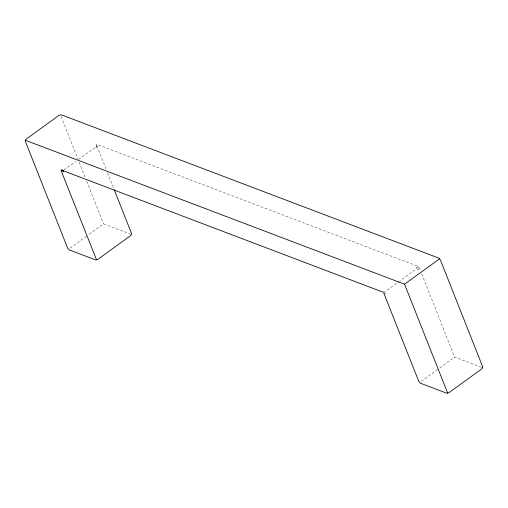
<?xml version="1.0" encoding="UTF-8"?>
<svg xmlns="http://www.w3.org/2000/svg" width="508" height="508" viewBox="0 0 508 508"><rect width="100%" height="100%" fill="white"/><g stroke="black" fill="none" stroke-linecap="round" stroke-linejoin="round"><path stroke-width="0.38" stroke-dasharray="2.54 1.91" d="M96.349 147.822L96.412 144.71L106.337 169.78M418.471 267.24L399.542 281.254M130.969 234.207L103.448 223.799L87.789 235.287M481.362 367.233L454.577 357.105L438.912 368.586M64.014 169.92L76.01 161.22M78.537 159.385L97.015 146.368L96.609 144.285L418.478 266.478L415.957 267.449L418.217 270.015L419.138 267.233L420.599 270.916M70.11 248.107L87.154 235.744M383.546 291.592L384.391 292.246L398.913 281.711M421.234 381.413L438.283 369.043M383.724 292.913L385.382 293.827L384.391 292.246M421.761 273.863L454.577 357.105M107.506 172.726L113.925 188.944M61.138 116.567L78.016 159.195M79.178 162.135L85.287 177.565M86.741 181.242L103.448 223.799"/><path stroke-width="0.76" d="M114.217 189.681L131.439 233.178L131.47 234.442L130.715 235.534L97.879 259.353L96.533 259.785L95.555 259.893L69.221 249.898L67.621 248.082L25.432 141.516L25.4 140.259L26.162 139.16L58.992 115.348L61.316 114.808L438.779 258.102L440.379 259.918L482.568 366.484L482.6 367.741L481.838 368.84L449.009 392.652L447.662 393.084L446.684 393.192L420.351 383.197L418.751 381.381L383.724 292.913M25.4 140.259L404.552 284.201L439.49 258.858M61.665 170.39L62.808 170.383M62.687 170.078L61.195 169.97L383.064 292.163M482.098 367.513L482.6 367.741M447.662 393.084L404.552 284.201M96.533 259.785L60.998 170.396L63.513 171.634L63.379 170.377"/></g></svg>
